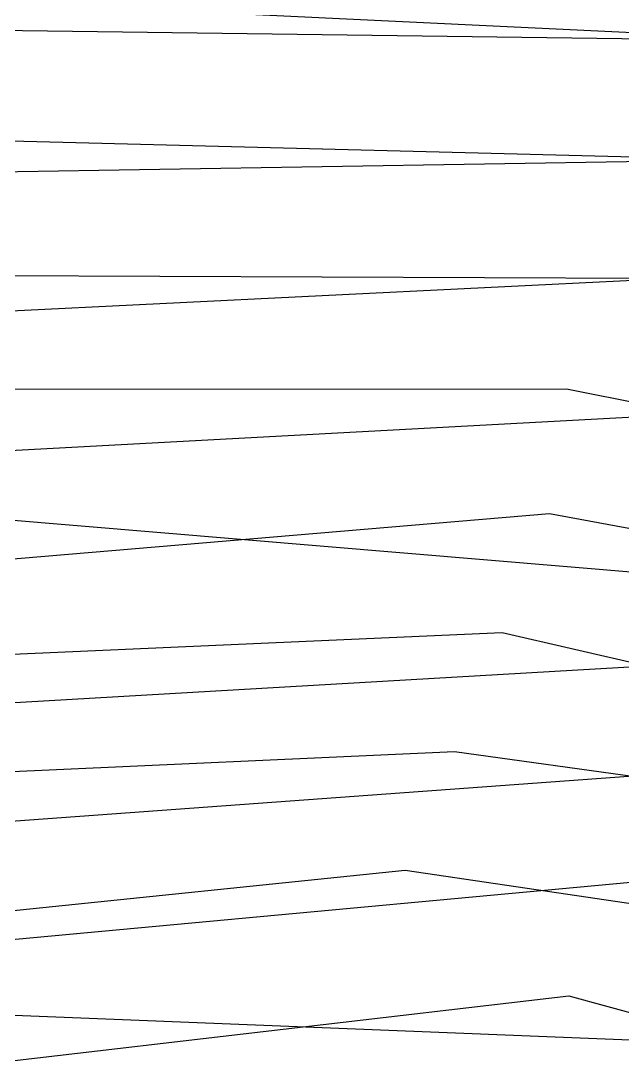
# Model space of a CAD drawing. Extents: x 104.513 to 104.5295, y 28.4567 to 28.4663.
# Drawn here: x 104.5130758 to 104.5131693, y 28.4616597 to 28.4618227 of the extents above; entities that cross this region are included whole.
import ezdxf

# ---------------------------------------------------------------- set-up
doc = ezdxf.new("R2010")
doc.units = 0
doc.header["$MEASUREMENT"] = 0
for name, color, linetype in [('Contour_Line_Intermediate', 7, 'Continuous'), ('Contour_Line_Major', 7, 'Continuous'), ('Contour_Line_Minor', 7, 'Continuous'), ('Iso-height_Area', 7, 'Continuous')]:
    doc.layers.add(name, color=color, linetype=linetype)

msp = doc.modelspace()

# ---------------------------------------------------------------- linework, layer by layer
at = {"layer": 'Contour_Line_Intermediate', "color": 0}
msp.add_polyline3d([(104.51298237, 28.46182254, 425), (104.51319818, 28.46181964, 425), (104.51332841, 28.46177409, 425), (104.51356443, 28.46159127, 425), (104.51381983, 28.46143992, 425), (104.51387331, 28.46135998, 425), (104.51391844, 28.46125748, 425), (104.5139407, 28.46123116, 425), (104.51400365, 28.46120051, 425), (104.51408454, 28.46119959, 425), (104.51427356, 28.46124248, 425), (104.51492324, 28.46146361, 425), (104.5150604, 28.46154309, 425), (104.51526849, 28.46174661, 425), (104.51556256, 28.46194893, 425), (104.515757, 28.46217588, 425), (104.51588725, 28.46238181, 425), (104.51600959, 28.462494, 425), (104.51641154, 28.46267829, 425)], dxfattribs=at)
at = {"layer": 'Contour_Line_Major', "color": 0}
msp.add_polyline3d([(104.51298237, 28.46171159, 420), (104.51319074, 28.46172363, 420), (104.51331037, 28.4616764, 420), (104.5136794, 28.46138197, 420), (104.51371759, 28.4613334, 420), (104.51378906, 28.46116082, 420), (104.51383811, 28.46112124, 420), (104.51391352, 28.46109392, 420), (104.51408709, 28.46110705, 420), (104.51485216, 28.46134411, 420), (104.5149709, 28.46139156, 420), (104.51512385, 28.46148604, 420), (104.51537229, 28.46173329, 420), (104.51554805, 28.46183767, 420), (104.51562342, 28.4618966, 420), (104.51596236, 28.46230063, 420), (104.51604752, 28.46238109, 420), (104.51616655, 28.46245634, 420)], dxfattribs=at)
at = {"layer": 'Contour_Line_Minor', "color": 0}
for points in [[(104.51298237, 28.46179786, 424), (104.51318767, 28.46180122, 424), (104.51333262, 28.46174994, 424), (104.51354852, 28.46157987, 424), (104.51379968, 28.46141972, 424), (104.51383252, 28.4613745, 424), (104.51389677, 28.46122604, 424), (104.51396693, 28.4611778, 424), (104.51406735, 28.46117564, 424), (104.51417, 28.46119591, 424), (104.51492195, 28.46144411, 424), (104.51507871, 28.4615344, 424), (104.51529204, 28.46175326, 424), (104.51546978, 28.46185974, 424), (104.51557729, 28.46194218, 424), (104.51576857, 28.46216587, 424), (104.51594473, 28.46241157, 424), (104.51608161, 28.46250596, 424), (104.51642804, 28.46265924, 424)], [(104.51298237, 28.46177319, 423), (104.51317717, 28.4617828, 423), (104.51324298, 28.46176984, 423), (104.51332185, 28.4617337, 423), (104.51353262, 28.46156847, 423), (104.51375605, 28.46142072, 423), (104.5138131, 28.4613517, 423), (104.51387396, 28.46119739, 423), (104.51394417, 28.46115969, 423), (104.51402438, 28.46115291, 423), (104.51418378, 28.46118211, 423), (104.5148466, 28.46139648, 423), (104.51496953, 28.46144698, 423), (104.51512762, 28.46155348, 423), (104.51533659, 28.46176309, 423), (104.51558535, 28.46192953, 423), (104.51579803, 28.46217659, 423), (104.51595827, 28.46238832, 423), (104.51612784, 28.46250499, 423), (104.51642071, 28.46263301, 423)], [(104.51298237, 28.46175115, 422), (104.51319226, 28.46176243, 422), (104.51327967, 28.46173486, 422), (104.51333875, 28.46170118, 422), (104.51373536, 28.46140211, 422), (104.51377701, 28.46134851, 422), (104.51384532, 28.46118456, 422), (104.51393231, 28.46113805, 422), (104.51405649, 28.46113704, 422), (104.5141939, 28.46116859, 422), (104.51496925, 28.46142699, 422), (104.51513997, 28.46154253, 422), (104.51534549, 28.46175258, 422), (104.51559941, 28.46192081, 422), (104.51597275, 28.46237043, 422), (104.51604668, 28.46243395, 422), (104.51612654, 28.46248006, 422), (104.51645427, 28.46262317, 422)], [(104.51298237, 28.46173137, 421), (104.51315786, 28.4617463, 421), (104.51323489, 28.46173182, 421), (104.51332471, 28.46168882, 421), (104.51369713, 28.46140123, 421), (104.51375056, 28.46133543, 421), (104.51380711, 28.4611792, 421), (104.51385198, 28.46114355, 421), (104.51392045, 28.46111641, 421), (104.51404779, 28.46111721, 421), (104.51418783, 28.46115148, 421), (104.51497008, 28.46140927, 421), (104.51513398, 28.46151387, 421), (104.5153544, 28.46174208, 421), (104.51562197, 28.46191664, 421), (104.51595231, 28.46231744, 421), (104.51603417, 28.4623965, 421), (104.51612919, 28.46245832, 421), (104.51641715, 28.4625893, 421)], [(104.51298237, 28.46169182, 419), (104.51318092, 28.46170627, 419), (104.51329439, 28.46166364, 419), (104.51366126, 28.4613642, 419), (104.51369444, 28.46131119, 419), (104.51373443, 28.46119322, 419), (104.51379554, 28.46111819, 419), (104.51383457, 28.46109412, 419), (104.51390051, 28.46107768, 419), (104.5139825, 28.46107476, 419), (104.5141058, 28.46109664, 419), (104.51496749, 28.46137034, 419), (104.51513362, 28.46147248, 419), (104.51538378, 28.46172045, 419), (104.51563493, 28.4618813, 419), (104.51601644, 28.4623286, 419), (104.51609056, 28.46238892, 419), (104.51621034, 28.46245785, 419)], [(104.51298237, 28.4616716, 418), (104.51317047, 28.46168905, 418), (104.51322839, 28.46167716, 418), (104.51330723, 28.46163219, 418), (104.51364312, 28.46134631, 418), (104.51371688, 28.46116977, 418), (104.51375169, 28.46112451, 418), (104.51379629, 28.4610886, 418), (104.5138929, 28.46105946, 418), (104.5139751, 28.46105709, 418), (104.51411013, 28.46108284, 418), (104.51496889, 28.46135098, 418), (104.51514438, 28.46145963, 418), (104.51539118, 28.46170492, 418), (104.51564645, 28.461866, 418), (104.51598545, 28.46227163, 418), (104.51607163, 28.46235041, 418), (104.51621054, 28.46243828, 418)], [(104.51298237, 28.46165056, 417), (104.51316086, 28.4616714, 417), (104.51323529, 28.46165096, 417), (104.51331538, 28.46160462, 417), (104.51360786, 28.46134733, 417), (104.51368344, 28.46118267, 417), (104.51373322, 28.46110554, 417), (104.513811, 28.4610598, 417), (104.51388608, 28.46104095, 417), (104.5139677, 28.46103941, 417), (104.51410417, 28.4610666, 417), (104.51497114, 28.46133422, 417), (104.51516145, 28.46145106, 417), (104.51538834, 28.46168456, 417), (104.51566544, 28.46185489, 417), (104.51588064, 28.46213094, 417), (104.51599954, 28.46226231, 417), (104.51608737, 28.4623403, 417), (104.51621017, 28.4624184, 417)]]:
    msp.add_polyline3d(points, dxfattribs=at)
at = {"layer": 'Iso-height_Area', "color": 0}
for points in [[(104.51298237, 28.46614898, 417), (104.51298237, 28.46176722, 417), (104.51300382, 28.46167118, 417), (104.51320302, 28.46166328, 417), (104.51332636, 28.46159623, 417), (104.51332636, 28.46159623, 417), (104.51360786, 28.46134733, 417), (104.51368344, 28.46118267, 417), (104.51373322, 28.46110554, 417), (104.513811, 28.4610598, 417), (104.51388608, 28.46104095, 417), (104.5139677, 28.46103941, 417), (104.51410417, 28.4610666, 417), (104.51497114, 28.46133422, 417), (104.51516145, 28.46145106, 417), (104.51538834, 28.46168456, 417), (104.51566544, 28.46185489, 417), (104.51588064, 28.46213094, 417), (104.51599954, 28.46226231, 417), (104.51608737, 28.4623403, 417), (104.51621017, 28.4624184, 417)], [(104.51298237, 28.46614898, 418), (104.51298659, 28.46171063, 418), (104.51299909, 28.46168496, 418), (104.5130248, 28.46167951, 418), (104.51313546, 28.46169091, 418), (104.51322839, 28.46167716, 418), (104.51335489, 28.46159623, 418), (104.51335489, 28.46159623, 418), (104.51364312, 28.46134631, 418), (104.51371688, 28.46116977, 418), (104.51375169, 28.46112451, 418), (104.51379629, 28.4610886, 418), (104.5138929, 28.46105946, 418), (104.5139751, 28.46105709, 418), (104.51411013, 28.46108284, 418), (104.51496889, 28.46135098, 418), (104.51514438, 28.46145963, 418), (104.51539118, 28.46170492, 418), (104.51564645, 28.461866, 418), (104.51598545, 28.46227163, 418), (104.51607163, 28.46235041, 418), (104.51621054, 28.46243828, 418)], [(104.51298237, 28.46614898, 419), (104.51298382, 28.46177408, 419), (104.51299355, 28.46172268, 419), (104.51301583, 28.46170353, 419), (104.51314313, 28.46170933, 419), (104.51321846, 28.46169887, 419), (104.51331671, 28.46164976, 419), (104.51338341, 28.46159623, 419), (104.51338341, 28.46159623, 419), (104.51366126, 28.4613642, 419), (104.51369444, 28.46131119, 419), (104.51373443, 28.46119322, 419), (104.51377101, 28.46114243, 419), (104.51381473, 28.46110345, 419), (104.51390051, 28.46107768, 419), (104.5139825, 28.46107476, 419), (104.5141058, 28.46109664, 419), (104.51496749, 28.46137034, 419), (104.51513362, 28.46147248, 419), (104.51538378, 28.46172045, 419), (104.51563493, 28.4618813, 419), (104.51601644, 28.4623286, 419), (104.51609056, 28.46238892, 419), (104.51621034, 28.46245785, 419)], [(104.51298237, 28.46614898, 420), (104.51298607, 28.46178028, 420), (104.51299804, 28.46173697, 420), (104.51302691, 28.46172235, 420), (104.5131505, 28.46172781, 420), (104.51326145, 28.46170206, 420), (104.51341149, 28.46159623, 420), (104.51341149, 28.46159623, 420), (104.51370244, 28.46135614, 420), (104.51378906, 28.46116082, 420), (104.51383811, 28.46112124, 420), (104.51391352, 28.46109392, 420), (104.51408709, 28.46110705, 420), (104.51485216, 28.46134411, 420), (104.5149709, 28.46139156, 420), (104.51512385, 28.46148604, 420), (104.51537229, 28.46173329, 420), (104.51554805, 28.46183767, 420), (104.51562342, 28.4618966, 420), (104.51596236, 28.46230063, 420), (104.51604752, 28.46238109, 420), (104.51616655, 28.46245634, 420)], [(104.51298237, 28.46614898, 421), (104.51298237, 28.4618498, 421), (104.51300253, 28.46175126, 421), (104.51323489, 28.46173182, 421), (104.51332471, 28.46168882, 421), (104.51343919, 28.46159623, 421), (104.51343919, 28.46159623, 421), (104.51371995, 28.46137885, 421), (104.51375056, 28.46133543, 421), (104.51380711, 28.4611792, 421), (104.51385198, 28.46114355, 421), (104.51392045, 28.46111641, 421), (104.51404779, 28.46111721, 421), (104.51418783, 28.46115148, 421), (104.51497008, 28.46140927, 421), (104.51513398, 28.46151387, 421), (104.5153544, 28.46174208, 421), (104.51562197, 28.46191664, 421), (104.51595231, 28.46231744, 421), (104.51603417, 28.4623965, 421), (104.51612919, 28.46245832, 421), (104.51641715, 28.4625893, 421)], [(104.51298237, 28.46614898, 422), (104.51298237, 28.46185177, 422), (104.51299056, 28.46179268, 422), (104.51300702, 28.46176555, 422), (104.51316047, 28.46176561, 422), (104.51324562, 28.46174883, 422), (104.51333875, 28.46170118, 422), (104.51346689, 28.46159623, 422), (104.51346689, 28.46159623, 422), (104.51369658, 28.46143522, 422), (104.51375708, 28.46137875, 422), (104.51384532, 28.46118456, 422), (104.51389808, 28.461149, 422), (104.51397195, 28.46113276, 422), (104.51405649, 28.46113704, 422), (104.51422603, 28.46117792, 422), (104.51496925, 28.46142699, 422), (104.51513997, 28.46154253, 422), (104.51534549, 28.46175258, 422), (104.51559941, 28.46192081, 422), (104.51597275, 28.46237043, 422), (104.51604668, 28.46243395, 422), (104.51612654, 28.46248006, 422), (104.51645427, 28.46262317, 422)], [(104.51298237, 28.46614898, 423), (104.51298356, 28.46185631, 423), (104.51299302, 28.46180397, 423), (104.51301407, 28.46178348, 423), (104.51317717, 28.4617828, 423), (104.51326901, 28.46176052, 423), (104.51335218, 28.46171401, 423), (104.51349614, 28.46159623, 423), (104.51349614, 28.46159623, 423), (104.51375605, 28.46142072, 423), (104.5138131, 28.4613517, 423), (104.51387396, 28.46119739, 423), (104.51391001, 28.46116971, 423), (104.51398011, 28.46115419, 423), (104.51406519, 28.46115686, 423), (104.51418378, 28.46118211, 423), (104.51493185, 28.46142927, 423), (104.51508739, 28.46152124, 423), (104.51529369, 28.46172812, 423), (104.51558535, 28.46192953, 423), (104.51579803, 28.46217659, 423), (104.51595827, 28.46238832, 423), (104.51612784, 28.46250499, 423), (104.51642071, 28.46263301, 423)], [(104.51298237, 28.46614898, 424), (104.51298613, 28.46186381, 424), (104.51299817, 28.46182121, 424), (104.51302656, 28.46180536, 424), (104.51318767, 28.46180122, 424), (104.51331334, 28.46176155, 424), (104.5135266, 28.46159623, 424), (104.5135266, 28.46159623, 424), (104.51379968, 28.46141972, 424), (104.51383252, 28.4613745, 424), (104.51389677, 28.46122604, 424), (104.51394065, 28.46118793, 424), (104.51399351, 28.46117365, 424), (104.51410519, 28.46118096, 424), (104.5142645, 28.46122281, 424), (104.51492195, 28.46144411, 424), (104.51507871, 28.4615344, 424), (104.51529204, 28.46175326, 424), (104.51546978, 28.46185974, 424), (104.51557729, 28.46194218, 424), (104.51576857, 28.46216587, 424), (104.51594473, 28.46241157, 424), (104.51608161, 28.46250596, 424), (104.51642804, 28.46265924, 424)], [(104.51298237, 28.46614898, 425), (104.5129887, 28.46187132, 425), (104.51300331, 28.46183845, 425), (104.51303905, 28.46182724, 425), (104.51319818, 28.46181964, 425), (104.5133031, 28.46178695, 425), (104.51337522, 28.46174362, 425), (104.51355706, 28.46159623, 425), (104.51355706, 28.46159623, 425), (104.51381983, 28.46143992, 425), (104.51387331, 28.46135998, 425), (104.51391844, 28.46125748, 425), (104.5139407, 28.46123116, 425), (104.51400365, 28.46120051, 425), (104.51408454, 28.46119959, 425), (104.51427356, 28.46124248, 425), (104.51492324, 28.46146361, 425), (104.5150604, 28.46154309, 425), (104.51526849, 28.46174661, 425), (104.51556256, 28.46194893, 425), (104.515757, 28.46217588, 425), (104.51588725, 28.46238181, 425), (104.51600959, 28.462494, 425), (104.51641154, 28.46267829, 425)]]:
    msp.add_polyline3d(points, dxfattribs=at)

doc.saveas('drawing.dxf')
